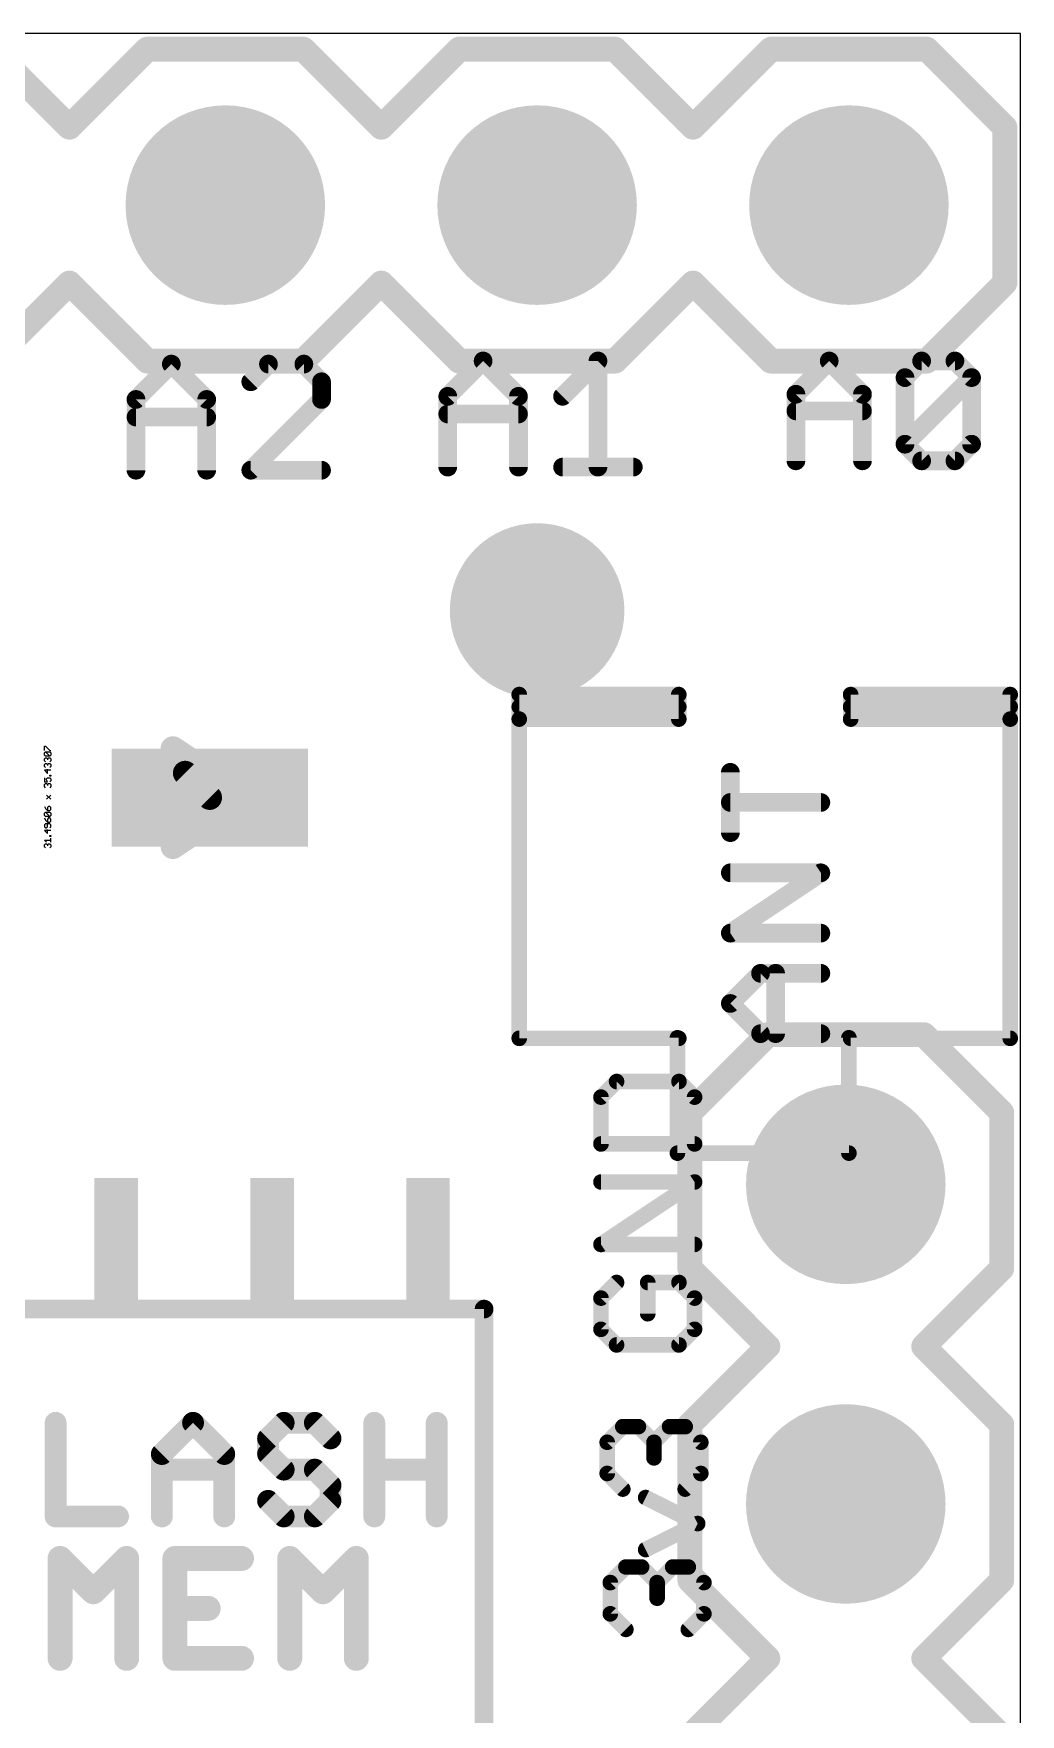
# Model space of a CAD drawing. Extents: x 0 to 33.3, y 0 to 23.1.
# Drawn here: x 25.24 to 33.27, y 9.42 to 23.11 of the extents above; entities that cross this region are included whole.
import ezdxf

# ---------------------------------------------------------------- set-up
doc = ezdxf.new("R2010")
doc.units = 0
for name, color, linetype in [('17', 82, 'CONTINUOUS'), ('20', 7, 'CONTINUOUS'), ('21', 7, 'CONTINUOUS'), ('51', 53, 'CONTINUOUS')]:
    doc.layers.add(name, color=color, linetype=linetype)

# ---------------------------------------------------------------- blocks, each defined once
blk = doc.blocks.new('RECT')
blk.add_solid([(-0.5, -0.5), (0.5, -0.5), (-0.5, 0.5), (0.5, 0.5)])
blk = doc.blocks.new('ROUNDP')
at = {"const_width": 0.5}
blk.add_lwpolyline([(0, -0.25, 1), (0, 0.25, 1), (0, -0.25)], format="xyb", dxfattribs=at)

msp = doc.modelspace()

# ---------------------------------------------------------------- linework, layer by layer
at = {"layer": '20'}
for p, q in [((33.274, 23.114), (0, 23.114)), ((33.274, 0), (33.274, 23.114))]:
    msp.add_line(p, q, dxfattribs=at)
at = {"layer": '21'}
for points, const_width in [([(26.069, 20.1342), (26.3571, 20.4223)], 0.1524), ([(26.3571, 20.4223), (26.6452, 20.1342)], 0.1524), ([(27.1485, 20.4223), (27.0045, 20.2783)], 0.1524), ([(27.4367, 20.4223), (27.1485, 20.4223)], 0.1524), ([(27.5807, 20.2783), (27.4367, 20.4223)], 0.1524), ([(28.609, 20.1596), (28.8971, 20.4477)], 0.1524), ([(28.8971, 20.4477), (29.1852, 20.1596)], 0.1524), ([(29.5445, 20.1596), (29.8326, 20.4477)], 0.1524), ([(29.8326, 20.4477), (29.8326, 19.5834)], 0.1524), ([(31.4452, 20.1765), (31.7164, 20.4477)], 0.1524), ([(31.7164, 20.4477), (31.9875, 20.1765)], 0.1524), ([(32.3339, 20.3121), (32.4695, 20.4477)], 0.1524), ([(32.4695, 20.4477), (32.7407, 20.4477)], 0.1524), ([(32.7407, 20.4477), (32.8763, 20.3121)], 0.1524), ([(27.5807, 20.1342), (27.5807, 20.2783)], 0.1524), ([(32.3339, 19.7698), (32.3339, 20.3121)], 0.1524), ([(32.3339, 19.7698), (32.8763, 20.3121)], 0.1524), ([(32.8763, 20.3121), (32.8763, 19.7698)], 0.1524), ([(26.069, 19.558), (26.069, 20.1342)], 0.1524), ([(26.6452, 20.1342), (26.6452, 19.558)], 0.1524), ([(27.0045, 19.558), (27.5807, 20.1342)], 0.1524), ([(28.609, 19.5834), (28.609, 20.1596)], 0.1524), ([(29.1852, 20.1596), (29.1852, 19.5834)], 0.1524), ([(31.4452, 19.6342), (31.4452, 20.1765)], 0.1524), ([(31.9875, 20.1765), (31.9875, 19.6342)], 0.1524), ([(26.069, 19.9902), (26.6452, 19.9902)], 0.1524), ([(28.609, 20.0156), (29.1852, 20.0156)], 0.1524), ([(31.4452, 20.0409), (31.9875, 20.0409)], 0.1524), ([(32.4695, 19.6342), (32.3339, 19.7698)], 0.1524), ([(32.8763, 19.7698), (32.7407, 19.6342)], 0.1524), ([(27.5807, 19.558), (27.0045, 19.558)], 0.1524), ([(29.5445, 19.5834), (30.1207, 19.5834)], 0.1524), ([(32.7407, 19.6342), (32.4695, 19.6342)], 0.1524), ([(26.97, 16.891), (26.37, 17.291)], 0.2), ([(26.37, 17.291), (26.37, 16.491)], 0.2), ([(26.67, 16.891), (26.47, 17.091)], 0.2), ([(26.47, 17.091), (26.57, 16.791)], 0.2), ([(30.9112, 16.6058), (30.9112, 17.0973)], 0.1524), ([(26.97, 16.891), (26.37, 16.491)], 0.2), ([(26.37, 16.491), (26.67, 16.891)], 0.2), ([(26.57, 16.791), (26.77, 16.891)], 0.2), ([(31.6484, 16.8516), (30.9112, 16.8516)], 0.1524), ([(30.9112, 15.7872), (31.6484, 16.2787)], 0.1524), ([(31.6484, 16.2787), (30.9112, 16.2787)], 0.1524), ([(31.6484, 15.7872), (30.9112, 15.7872)], 0.1524), ([(30.9112, 15.2144), (31.1569, 15.4601)], 0.1524), ([(31.1569, 15.4601), (31.6484, 15.4601)], 0.1524), ([(31.2798, 14.9687), (31.2798, 15.4601)], 0.1524), ([(31.1569, 14.9687), (30.9112, 15.2144)], 0.1524), ([(31.6484, 14.9687), (31.1569, 14.9687)], 0.1524), ([(29.9842, 14.5789), (29.8571, 14.4518)], 0.127), ([(29.8571, 14.4518), (29.8571, 14.0705)], 0.127), ([(30.4926, 14.5789), (29.9842, 14.5789)], 0.127), ([(30.6197, 14.4518), (30.4926, 14.5789)], 0.127), ([(30.6197, 14.0705), (30.6197, 14.4518)], 0.127), ([(29.8571, 14.0705), (30.6197, 14.0705)], 0.127), ([(29.8571, 13.2519), (30.6197, 13.7603)], 0.127), ([(30.6197, 13.7603), (29.8571, 13.7603)], 0.127), ([(30.6197, 13.2519), (29.8571, 13.2519)], 0.127), ([(29.9842, 12.9417), (29.8571, 12.8146)], 0.127), ([(29.8571, 12.8146), (29.8571, 12.5604)], 0.127), ([(30.4926, 12.9417), (30.2384, 12.9417)], 0.127), ([(30.2384, 12.9417), (30.2384, 12.6875)], 0.127), ([(30.6197, 12.8146), (30.4926, 12.9417)], 0.127), ([(30.6197, 12.5604), (30.6197, 12.8146)], 0.127), ([(28.905, 9.119), (28.905, 12.725)], 0.1524), ([(29.8571, 12.5604), (29.9842, 12.4333)], 0.127), ([(30.4926, 12.4333), (30.6197, 12.5604)], 0.127), ([(29.9842, 12.4333), (30.4926, 12.4333)], 0.127), ([(25.4145, 11.799), (25.4145, 11.0363)], 0.1778), ([(26.2798, 11.5447), (26.534, 11.799)], 0.1778), ([(26.534, 11.799), (26.7882, 11.5447)], 0.1778), ([(27.2723, 11.799), (27.1452, 11.6718)], 0.1778), ([(27.5265, 11.799), (27.2723, 11.799)], 0.1778), ([(27.6536, 11.6718), (27.5265, 11.799)], 0.1778), ([(28.0105, 11.0363), (28.0105, 11.799)], 0.1778), ([(28.5189, 11.799), (28.5189, 11.0363)], 0.1778), ([(29.9078, 11.6404), (30.035, 11.7676)], 0.127), ([(30.035, 11.7676), (30.1621, 11.7676)], 0.127), ([(30.1621, 11.7676), (30.2892, 11.6404)], 0.127), ([(30.2892, 11.6404), (30.4163, 11.7676)], 0.127), ([(30.4163, 11.7676), (30.5434, 11.7676)], 0.127), ([(30.5434, 11.7676), (30.6705, 11.6404)], 0.127), ([(27.1452, 11.6718), (27.1452, 11.5447)], 0.1778), ([(29.9078, 11.3862), (29.9078, 11.6404)], 0.127), ([(30.2892, 11.6404), (30.2892, 11.5133)], 0.127), ([(30.6705, 11.6404), (30.6705, 11.3862)], 0.127), ([(26.2798, 11.0363), (26.2798, 11.5447)], 0.1778), ([(26.2798, 11.4176), (26.7882, 11.4176)], 0.1778), ([(26.7882, 11.5447), (26.7882, 11.0363)], 0.1778), ([(27.1452, 11.5447), (27.2723, 11.4176)], 0.1778), ([(27.2723, 11.4176), (27.5265, 11.4176)], 0.1778), ([(27.5265, 11.4176), (27.6536, 11.2905)], 0.1778), ([(28.0105, 11.4176), (28.5189, 11.4176)], 0.1778), ([(27.6536, 11.2905), (27.6536, 11.1634)], 0.1778), ([(30.035, 11.2591), (29.9078, 11.3862)], 0.127), ([(30.6705, 11.3862), (30.5434, 11.2591)], 0.127), ([(27.2723, 11.0363), (27.1452, 11.1634)], 0.1778), ([(27.6536, 11.1634), (27.5265, 11.0363)], 0.1778), ([(30.6451, 10.9783), (30.2214, 11.1902)], 0.127), ([(25.4145, 11.0363), (25.9229, 11.0363)], 0.1778), ([(27.5265, 11.0363), (27.2723, 11.0363)], 0.1778), ([(30.2214, 10.7665), (30.6451, 10.9783)], 0.127), ([(25.4508, 9.8806), (25.4508, 10.6941)], 0.2032), ([(25.4508, 10.6941), (25.722, 10.4229)], 0.2032), ([(25.722, 10.4229), (25.9931, 10.6941)], 0.2032), ([(25.9931, 10.6941), (25.9931, 9.8806)], 0.2032), ([(26.9286, 10.6941), (26.3863, 10.6941)], 0.2032), ([(26.3863, 10.6941), (26.3863, 9.8806)], 0.2032), ([(27.3218, 9.8806), (27.3218, 10.6941)], 0.2032), ([(27.3218, 10.6941), (27.593, 10.4229)], 0.2032), ([(27.593, 10.4229), (27.8642, 10.6941)], 0.2032), ([(27.8642, 10.6941), (27.8642, 9.8806)], 0.2032), ([(29.9333, 10.4974), (30.0604, 10.6246)], 0.127), ([(30.0604, 10.6246), (30.1875, 10.6246)], 0.127), ([(30.1875, 10.6246), (30.3146, 10.4974)], 0.127), ([(30.3146, 10.4974), (30.4417, 10.6246)], 0.127), ([(30.4417, 10.6246), (30.5688, 10.6246)], 0.127), ([(30.5688, 10.6246), (30.6959, 10.4974)], 0.127), ([(29.9333, 10.2432), (29.9333, 10.4974)], 0.127), ([(30.3146, 10.4974), (30.3146, 10.3703)], 0.127), ([(30.6959, 10.4974), (30.6959, 10.2432)], 0.127), ([(26.3863, 10.2873), (26.6575, 10.2873)], 0.2032), ([(30.0604, 10.1161), (29.9333, 10.2432)], 0.127), ([(30.6959, 10.2432), (30.5688, 10.1161)], 0.127), ([(26.3863, 9.8806), (26.9286, 9.8806)], 0.2032)]:
    msp.add_lwpolyline(points, dxfattribs=dict(at, const_width=const_width))
for points, const_width in [([(26.384, 20.4493, 1), (26.3301, 20.3954)], 0.0762), ([(26.384, 20.3954, 1), (26.3301, 20.4493)], 0.0762), ([(27.1485, 20.4604, 1), (27.1485, 20.3842)], 0.0762), ([(27.1755, 20.3954, 1), (27.1216, 20.4493)], 0.0762), ([(27.4636, 20.4493, 1), (27.4097, 20.3954)], 0.0762), ([(27.4367, 20.3842, 1), (27.4367, 20.4604)], 0.0762), ([(28.924, 20.4747, 1), (28.8701, 20.4208)], 0.0762), ([(28.924, 20.4208, 1), (28.8701, 20.4747)], 0.0762), ([(29.8707, 20.4477, 1), (29.7945, 20.4477)], 0.0762), ([(29.8595, 20.4208, 1), (29.8057, 20.4747)], 0.0762), ([(31.7433, 20.4746, 1), (31.6894, 20.4208)], 0.0762), ([(31.7433, 20.4208, 1), (31.6894, 20.4746)], 0.0762), ([(32.4695, 20.4858, 1), (32.4695, 20.4096)], 0.0762), ([(32.4965, 20.4208, 1), (32.4426, 20.4746)], 0.0762), ([(32.7676, 20.4746, 1), (32.7137, 20.4208)], 0.0762), ([(32.7407, 20.4096, 1), (32.7407, 20.4858)], 0.0762), ([(26.9775, 20.3052, 1), (27.0314, 20.2513)], 0.0762), ([(27.6188, 20.2783, 1), (27.5426, 20.2783)], 0.0762), ([(27.5538, 20.2513, 1), (27.6076, 20.3052)], 0.0762), ([(32.372, 20.3121, 1), (32.2958, 20.3121)], 0.0762), ([(32.307, 20.3391, 1), (32.3609, 20.2852)], 0.0762), ([(32.9144, 20.3121, 1), (32.8382, 20.3121)], 0.0762), ([(32.9032, 20.2852, 1), (32.8493, 20.3391)], 0.0762), ([(32.8493, 20.2852, 1), (32.9032, 20.3391)], 0.0762), ([(26.042, 20.1612, 1), (26.0959, 20.1073)], 0.0762), ([(26.1071, 20.1342, 1), (26.0309, 20.1342)], 0.0762), ([(26.6833, 20.1342, 1), (26.6071, 20.1342)], 0.0762), ([(26.6182, 20.1073, 1), (26.6721, 20.1612)], 0.0762), ([(27.5426, 20.1342, 1), (27.6188, 20.1342)], 0.0762), ([(27.6076, 20.1073, 1), (27.5538, 20.1612)], 0.0762), ([(28.582, 20.1866, 1), (28.6359, 20.1327)], 0.0762), ([(28.6471, 20.1596, 1), (28.5709, 20.1596)], 0.0762), ([(29.2233, 20.1596, 1), (29.1471, 20.1596)], 0.0762), ([(29.1582, 20.1327, 1), (29.2121, 20.1866)], 0.0762), ([(29.5175, 20.1866, 1), (29.5714, 20.1327)], 0.0762), ([(31.4833, 20.1765, 1), (31.4071, 20.1765)], 0.0762), ([(31.4183, 20.2035, 1), (31.4721, 20.1496)], 0.0762), ([(32.0256, 20.1765, 1), (31.9494, 20.1765)], 0.0762), ([(31.9606, 20.1496, 1), (32.0145, 20.2035)], 0.0762), ([(26.069, 20.0283, 1), (26.069, 19.9521)], 0.0762), ([(26.6452, 19.9521, 1), (26.6452, 20.0283)], 0.0762), ([(28.609, 20.0537, 1), (28.609, 19.9775)], 0.0762), ([(29.1852, 19.9775, 1), (29.1852, 20.0537)], 0.0762), ([(31.4452, 20.079, 1), (31.4452, 20.0028)], 0.0762), ([(31.9875, 20.0028, 1), (31.9875, 20.079)], 0.0762), ([(32.3609, 19.7967, 1), (32.307, 19.7428)], 0.0762), ([(32.307, 19.7967, 1), (32.3609, 19.7428)], 0.0762), ([(32.2958, 19.7698, 1), (32.372, 19.7698)], 0.0762), ([(32.8382, 19.7698, 1), (32.9144, 19.7698)], 0.0762), ([(32.9032, 19.7428, 1), (32.8493, 19.7967)], 0.0762), ([(26.0309, 19.558, 1), (26.1071, 19.558)], 0.0762), ([(26.6071, 19.558, 1), (26.6833, 19.558)], 0.0762), ([(27.0045, 19.5961, 1), (27.0045, 19.5199)], 0.0762), ([(26.9775, 19.5849, 1), (27.0314, 19.5311)], 0.0762), ([(27.5807, 19.5199, 1), (27.5807, 19.5961)], 0.0762), ([(28.5709, 19.5834, 1), (28.6471, 19.5834)], 0.0762), ([(29.1471, 19.5834, 1), (29.2233, 19.5834)], 0.0762), ([(29.5445, 19.6215, 1), (29.5445, 19.5453)], 0.0762), ([(29.7945, 19.5834, 1), (29.8707, 19.5834)], 0.0762), ([(30.1207, 19.5453, 1), (30.1207, 19.6215)], 0.0762), ([(31.4071, 19.6342, 1), (31.4833, 19.6342)], 0.0762), ([(31.9494, 19.6342, 1), (32.0256, 19.6342)], 0.0762), ([(32.4695, 19.6723, 1), (32.4695, 19.5961)], 0.0762), ([(32.4426, 19.6073, 1), (32.4965, 19.6611)], 0.0762), ([(32.7137, 19.6611, 1), (32.7676, 19.6073)], 0.0762), ([(32.7407, 19.5961, 1), (32.7407, 19.6723)], 0.0762), ([(26.3977, 17.3326, 1), (26.3423, 17.2494)], 0.1), ([(26.42, 17.291, 1), (26.32, 17.291)], 0.1), ([(26.5054, 17.1264, 1), (26.4346, 17.0556)], 0.1), ([(26.5174, 17.1068, 1), (26.4226, 17.0752)], 0.1), ([(30.9493, 17.0973, 1), (30.8731, 17.0973)], 0.0762), ([(26.71, 16.861, 1), (26.63, 16.921)], 0.1), ([(26.6346, 16.8556, 1), (26.7054, 16.9264)], 0.1), ([(26.7924, 16.8463, 1), (26.7476, 16.9357)], 0.1), ([(26.9977, 16.8494, 1), (26.9423, 16.9326)], 0.1), ([(26.9423, 16.8494, 1), (26.9977, 16.9326)], 0.1), ([(26.5476, 16.8357, 1), (26.5924, 16.7463)], 0.1), ([(26.5226, 16.7752, 1), (26.6174, 16.8068)], 0.1), ([(30.9112, 16.8897, 1), (30.9112, 16.8135)], 0.0762), ([(31.6484, 16.8135, 1), (31.6484, 16.8897)], 0.0762), ([(26.3423, 16.5326, 1), (26.3977, 16.4494)], 0.1), ([(26.33, 16.521, 1), (26.41, 16.461)], 0.1), ([(30.8731, 16.6058, 1), (30.9493, 16.6058)], 0.0762), ([(26.32, 16.491, 1), (26.42, 16.491)], 0.1), ([(30.9112, 16.3168, 1), (30.9112, 16.2406)], 0.0762), ([(31.6695, 16.247, 1), (31.6273, 16.3104)], 0.0762), ([(31.6484, 16.2406, 1), (31.6484, 16.3168)], 0.0762), ([(30.89, 15.8189, 1), (30.9323, 15.7555)], 0.0762), ([(30.9112, 15.8253, 1), (30.9112, 15.7491)], 0.0762), ([(31.6484, 15.7491, 1), (31.6484, 15.8253)], 0.0762), ([(31.1569, 15.4982, 1), (31.1569, 15.422)], 0.0762), ([(31.1839, 15.4332, 1), (31.13, 15.4871)], 0.0762), ([(31.3179, 15.4601, 1), (31.2417, 15.4601)], 0.0762), ([(31.6484, 15.422, 1), (31.6484, 15.4982)], 0.0762), ([(30.9381, 15.2413, 1), (30.8842, 15.1875)], 0.0762), ([(30.8842, 15.2413, 1), (30.9381, 15.1875)], 0.0762), ([(31.1569, 15.0068, 1), (31.1569, 14.9306)], 0.0762), ([(31.13, 14.9417, 1), (31.1839, 14.9956)], 0.0762), ([(31.2417, 14.9687, 1), (31.3179, 14.9687)], 0.0762), ([(31.6484, 14.9306, 1), (31.6484, 15.0068)], 0.0762), ([(29.8888, 14.4518, 1), (29.8253, 14.4518)], 0.0635), ([(29.9842, 14.6106, 1), (29.9842, 14.5471)], 0.0635), ([(30.0066, 14.5564, 1), (29.9617, 14.6013)], 0.0635), ([(30.515, 14.6013, 1), (30.4701, 14.5564)], 0.0635), ([(30.4926, 14.5471, 1), (30.4926, 14.6106)], 0.0635), ([(30.6515, 14.4518, 1), (30.588, 14.4518)], 0.0635), ([(29.8346, 14.4742, 1), (29.8795, 14.4293)], 0.0635), ([(30.5972, 14.4293, 1), (30.6422, 14.4742)], 0.0635), ([(29.8253, 14.0705, 1), (29.8888, 14.0705)], 0.0635), ([(29.8571, 14.1022, 1), (29.8571, 14.0387)], 0.0635), ([(30.588, 14.0705, 1), (30.6515, 14.0705)], 0.0635), ([(30.6197, 14.0387, 1), (30.6197, 14.1022)], 0.0635), ([(29.8571, 13.7921, 1), (29.8571, 13.7286)], 0.0635), ([(30.6373, 13.7339, 1), (30.6021, 13.7867)], 0.0635), ([(30.6197, 13.7286, 1), (30.6197, 13.7921)], 0.0635), ([(29.8394, 13.2783, 1), (29.8747, 13.2255)], 0.0635), ([(29.8571, 13.2836, 1), (29.8571, 13.2201)], 0.0635), ([(30.6197, 13.2201, 1), (30.6197, 13.2836)], 0.0635), ([(29.8888, 12.8146, 1), (29.8253, 12.8146)], 0.0635), ([(29.8346, 12.8371, 1), (29.8795, 12.7922)], 0.0635), ([(30.0066, 12.9193, 1), (29.9617, 12.9642)], 0.0635), ([(30.2384, 12.9735, 1), (30.2384, 12.91)], 0.0635), ([(30.2701, 12.9417, 1), (30.2066, 12.9417)], 0.0635), ([(30.515, 12.9642, 1), (30.4701, 12.9193)], 0.0635), ([(30.4926, 12.91, 1), (30.4926, 12.9735)], 0.0635), ([(30.6515, 12.8146, 1), (30.588, 12.8146)], 0.0635), ([(30.5972, 12.7922, 1), (30.6422, 12.8371)], 0.0635), ([(28.9431, 12.725, 1), (28.8669, 12.725)], 0.0762), ([(29.8795, 12.5829, 1), (29.8346, 12.538)], 0.0635), ([(30.2066, 12.6875, 1), (30.2701, 12.6875)], 0.0635), ([(30.6422, 12.538, 1), (30.5972, 12.5829)], 0.0635), ([(29.8253, 12.5604, 1), (29.8888, 12.5604)], 0.0635), ([(29.9842, 12.4651, 1), (29.9842, 12.4016)], 0.0635), ([(29.9617, 12.4108, 1), (30.0066, 12.4558)], 0.0635), ([(30.4701, 12.4558, 1), (30.515, 12.4108)], 0.0635), ([(30.4926, 12.4016, 1), (30.4926, 12.4651)], 0.0635), ([(30.588, 12.5604, 1), (30.6515, 12.5604)], 0.0635), ([(25.4589, 11.799, 1), (25.37, 11.799)], 0.0889), ([(26.5655, 11.8304, 1), (26.5026, 11.7675)], 0.0889), ([(26.5655, 11.7675, 1), (26.5026, 11.8304)], 0.0889), ([(27.2723, 11.8434, 1), (27.2723, 11.7545)], 0.0889), ([(27.3037, 11.7675, 1), (27.2408, 11.8304)], 0.0889), ([(27.5579, 11.8304, 1), (27.4951, 11.7675)], 0.0889), ([(27.5265, 11.7545, 1), (27.5265, 11.8434)], 0.0889), ([(28.055, 11.799, 1), (27.9661, 11.799)], 0.0889), ([(28.5634, 11.799, 1), (28.4745, 11.799)], 0.0889), ([(30.035, 11.7993, 1), (30.035, 11.7358)], 0.0635), ([(30.0574, 11.7451, 1), (30.0125, 11.79)], 0.0635), ([(30.1845, 11.79, 1), (30.1396, 11.7451)], 0.0635), ([(30.1621, 11.7358, 1), (30.1621, 11.7993)], 0.0635), ([(30.4163, 11.7993, 1), (30.4163, 11.7358)], 0.0635), ([(30.4387, 11.7451, 1), (30.3938, 11.79)], 0.0635), ([(30.5658, 11.79, 1), (30.5209, 11.7451)], 0.0635), ([(30.5434, 11.7358, 1), (30.5434, 11.7993)], 0.0635), ([(27.1137, 11.7033, 1), (27.1766, 11.6404)], 0.0889), ([(27.1896, 11.6718, 1), (27.1007, 11.6718)], 0.0889), ([(27.6222, 11.6404, 1), (27.685, 11.7033)], 0.0889), ([(29.9396, 11.6404, 1), (29.8761, 11.6404)], 0.0635), ([(29.8854, 11.6629, 1), (29.9303, 11.618)], 0.0635), ([(30.3209, 11.6404, 1), (30.2574, 11.6404)], 0.0635), ([(30.2667, 11.6629, 1), (30.3116, 11.618)], 0.0635), ([(30.2667, 11.618, 1), (30.3116, 11.6629)], 0.0635), ([(30.7022, 11.6404, 1), (30.6388, 11.6404)], 0.0635), ([(30.648, 11.618, 1), (30.693, 11.6629)], 0.0635), ([(26.3243, 11.5447, 1), (26.2354, 11.5447)], 0.0889), ([(26.2484, 11.5762, 1), (26.3112, 11.5133)], 0.0889), ([(26.2798, 11.4621, 1), (26.2798, 11.3732)], 0.0889), ([(26.8327, 11.5447, 1), (26.7438, 11.5447)], 0.0889), ([(26.7568, 11.5133, 1), (26.8197, 11.5762)], 0.0889), ([(26.7882, 11.3732, 1), (26.7882, 11.4621)], 0.0889), ([(27.1766, 11.5762, 1), (27.1137, 11.5133)], 0.0889), ([(27.1007, 11.5447, 1), (27.1896, 11.5447)], 0.0889), ([(27.2723, 11.4621, 1), (27.2723, 11.3732)], 0.0889), ([(27.5579, 11.4491, 1), (27.4951, 11.3862)], 0.0889), ([(27.5265, 11.3732, 1), (27.5265, 11.4621)], 0.0889), ([(28.0105, 11.4621, 1), (28.0105, 11.3732)], 0.0889), ([(28.5189, 11.3732, 1), (28.5189, 11.4621)], 0.0889), ([(30.2574, 11.5133, 1), (30.3209, 11.5133)], 0.0635), ([(27.2408, 11.3862, 1), (27.3037, 11.4491)], 0.0889), ([(27.698, 11.2905, 1), (27.6091, 11.2905)], 0.0889), ([(27.6222, 11.2591, 1), (27.685, 11.3219)], 0.0889), ([(29.9303, 11.4087, 1), (29.8854, 11.3638)], 0.0635), ([(29.8761, 11.3862, 1), (29.9396, 11.3862)], 0.0635), ([(30.6388, 11.3862, 1), (30.7022, 11.3862)], 0.0635), ([(30.693, 11.3638, 1), (30.648, 11.4087)], 0.0635), ([(27.1766, 11.1948, 1), (27.1137, 11.132)], 0.0889), ([(27.685, 11.132, 1), (27.6222, 11.1948)], 0.0889), ([(30.0125, 11.2367, 1), (30.0574, 11.2816)], 0.0635), ([(30.2356, 11.2186, 1), (30.2072, 11.1618)], 0.0635), ([(30.5209, 11.2816, 1), (30.5658, 11.2367)], 0.0635), ([(25.4145, 11.0808, 1), (25.4145, 10.9919)], 0.0889), ([(25.9229, 10.9919, 1), (25.9229, 11.0808)], 0.0889), ([(27.2723, 11.0808, 1), (27.2723, 10.9919)], 0.0889), ([(27.2408, 11.0049, 1), (27.3037, 11.0677)], 0.0889), ([(27.4951, 11.0677, 1), (27.5579, 11.0049)], 0.0889), ([(27.5265, 10.9919, 1), (27.5265, 11.0808)], 0.0889), ([(27.6091, 11.1634, 1), (27.698, 11.1634)], 0.0889), ([(25.37, 11.0363, 1), (25.4589, 11.0363)], 0.0889), ([(26.2354, 11.0363, 1), (26.3243, 11.0363)], 0.0889), ([(26.7438, 11.0363, 1), (26.8327, 11.0363)], 0.0889), ([(27.9661, 11.0363, 1), (28.055, 11.0363)], 0.0889), ([(28.4745, 11.0363, 1), (28.5634, 11.0363)], 0.0889), ([(30.6593, 10.9499, 1), (30.6309, 11.0067)], 0.0635), ([(30.6309, 10.9499, 1), (30.6593, 11.0067)], 0.0635), ([(30.2072, 10.7949, 1), (30.2356, 10.7381)], 0.0635), ([(25.5016, 10.6941, 1), (25.4, 10.6941)], 0.1016), ([(25.4867, 10.73, 1), (25.4149, 10.6582)], 0.1016), ([(26.0439, 10.6941, 1), (25.9423, 10.6941)], 0.1016), ([(26.029, 10.6582, 1), (25.9572, 10.73)], 0.1016), ([(26.3863, 10.7449, 1), (26.3863, 10.6433)], 0.1016), ([(26.4371, 10.6941, 1), (26.3355, 10.6941)], 0.1016), ([(26.9286, 10.6433, 1), (26.9286, 10.7449)], 0.1016), ([(27.3726, 10.6941, 1), (27.271, 10.6941)], 0.1016), ([(27.3578, 10.73, 1), (27.2859, 10.6582)], 0.1016), ([(27.915, 10.6941, 1), (27.8134, 10.6941)], 0.1016), ([(27.9001, 10.6582, 1), (27.8282, 10.73)], 0.1016), ([(30.0604, 10.6563, 1), (30.0604, 10.5928)], 0.0635), ([(30.0828, 10.6021, 1), (30.0379, 10.647)], 0.0635), ([(30.2099, 10.647, 1), (30.165, 10.6021)], 0.0635), ([(30.1875, 10.5928, 1), (30.1875, 10.6563)], 0.0635), ([(30.4417, 10.6563, 1), (30.4417, 10.5928)], 0.0635), ([(30.4641, 10.6021, 1), (30.4192, 10.647)], 0.0635), ([(30.5912, 10.647, 1), (30.5463, 10.6021)], 0.0635), ([(30.5688, 10.5928, 1), (30.5688, 10.6563)], 0.0635), ([(29.965, 10.4974, 1), (29.9015, 10.4974)], 0.0635), ([(29.9108, 10.5199, 1), (29.9557, 10.475)], 0.0635), ([(30.3463, 10.4974, 1), (30.2828, 10.4974)], 0.0635), ([(30.2921, 10.5199, 1), (30.337, 10.475)], 0.0635), ([(30.2921, 10.475, 1), (30.337, 10.5199)], 0.0635), ([(30.7277, 10.4974, 1), (30.6642, 10.4974)], 0.0635), ([(30.6734, 10.475, 1), (30.7184, 10.5199)], 0.0635), ([(25.686, 10.4588, 1), (25.7579, 10.387)], 0.1016), ([(25.686, 10.387, 1), (25.7579, 10.4588)], 0.1016), ([(27.5571, 10.4588, 1), (27.6289, 10.387)], 0.1016), ([(27.5571, 10.387, 1), (27.6289, 10.4588)], 0.1016), ([(26.3863, 10.3381, 1), (26.3863, 10.2365)], 0.1016), ([(26.6575, 10.2365, 1), (26.6575, 10.3381)], 0.1016), ([(29.9015, 10.2432, 1), (29.965, 10.2432)], 0.0635), ([(29.9557, 10.2657, 1), (29.9108, 10.2208)], 0.0635), ([(30.2828, 10.3703, 1), (30.3463, 10.3703)], 0.0635), ([(30.6642, 10.2432, 1), (30.7277, 10.2432)], 0.0635), ([(30.7184, 10.2208, 1), (30.6734, 10.2657)], 0.0635), ([(30.0379, 10.0937, 1), (30.0828, 10.1386)], 0.0635), ([(30.5463, 10.1386, 1), (30.5912, 10.0937)], 0.0635), ([(25.4, 9.8806, 1), (25.5016, 9.8806)], 0.1016), ([(25.9423, 9.8806, 1), (26.0439, 9.8806)], 0.1016), ([(26.3863, 9.9314, 1), (26.3863, 9.8298)], 0.1016), ([(26.3355, 9.8806, 1), (26.4371, 9.8806)], 0.1016), ([(26.9286, 9.8298, 1), (26.9286, 9.9314)], 0.1016), ([(27.271, 9.8806, 1), (27.3726, 9.8806)], 0.1016), ([(27.8134, 9.8806, 1), (27.915, 9.8806)], 0.1016)]:
    msp.add_lwpolyline(points, format="xyb", dxfattribs=dict(at, const_width=const_width))
at = {"layer": '51'}
for p, q in [((25.3238, 17.276), (25.3238, 17.3099)), ((25.3238, 17.3099), (25.3322, 17.3099)), ((25.3238, 17.2547), (25.3322, 17.2631)), ((25.3238, 17.2377), (25.3238, 17.2547)), ((25.3322, 17.3099), (25.3661, 17.276)), ((25.3322, 17.2631), (25.3661, 17.2631)), ((25.3661, 17.2292), (25.3322, 17.2631)), ((25.3661, 17.276), (25.3746, 17.276)), ((25.3661, 17.2631), (25.3746, 17.2547)), ((25.3746, 17.2547), (25.3746, 17.2377)), ((25.3322, 17.2292), (25.3238, 17.2377)), ((25.3238, 17.2079), (25.3322, 17.2164)), ((25.3238, 17.1909), (25.3238, 17.2079)), ((25.3322, 17.1825), (25.3238, 17.1909)), ((25.3238, 17.1611), (25.3322, 17.1696)), ((25.3238, 17.1442), (25.3238, 17.1611)), ((25.3322, 17.1357), (25.3238, 17.1442)), ((25.3746, 17.1143), (25.3238, 17.1143)), ((25.3238, 17.1143), (25.3492, 17.0889)), ((25.3661, 17.2292), (25.3322, 17.2292)), ((25.3322, 17.2164), (25.3407, 17.2164)), ((25.3322, 17.1696), (25.3407, 17.1696)), ((25.3407, 17.2164), (25.3492, 17.2079)), ((25.3407, 17.1696), (25.3492, 17.1611)), ((25.3492, 17.2079), (25.3577, 17.2164)), ((25.3492, 17.2079), (25.3492, 17.1994)), ((25.3492, 17.1611), (25.3577, 17.1696)), ((25.3492, 17.1611), (25.3492, 17.1526)), ((25.3492, 17.0889), (25.3492, 17.1228)), ((25.3577, 17.2164), (25.3661, 17.2164)), ((25.3577, 17.1696), (25.3661, 17.1696)), ((25.3746, 17.2377), (25.3661, 17.2292)), ((25.3661, 17.2164), (25.3746, 17.2079)), ((25.3746, 17.1909), (25.3661, 17.1825)), ((25.3661, 17.1696), (25.3746, 17.1611)), ((25.3746, 17.1442), (25.3661, 17.1357)), ((25.3746, 17.2079), (25.3746, 17.1909)), ((25.3746, 17.1611), (25.3746, 17.1442)), ((25.3238, 17.0526), (25.3238, 17.0187)), ((25.3238, 17.0187), (25.3492, 17.0187)), ((25.3238, 16.9974), (25.3322, 17.0059)), ((25.3238, 16.9804), (25.3238, 16.9974)), ((25.3322, 16.972), (25.3238, 16.9804)), ((25.3322, 17.0059), (25.3407, 17.0059)), ((25.3407, 17.0442), (25.3492, 17.0526)), ((25.3407, 17.0357), (25.3407, 17.0442)), ((25.3492, 17.0187), (25.3407, 17.0357)), ((25.3407, 17.0059), (25.3492, 16.9974)), ((25.3492, 17.0526), (25.3661, 17.0526)), ((25.3492, 16.9974), (25.3577, 17.0059)), ((25.3492, 16.9974), (25.3492, 16.9889)), ((25.3577, 17.0059), (25.3661, 17.0059)), ((25.3661, 17.0655), (25.3661, 17.074)), ((25.3661, 17.074), (25.3746, 17.074)), ((25.3746, 17.0655), (25.3661, 17.0655)), ((25.3661, 17.0526), (25.3746, 17.0442)), ((25.3746, 17.0272), (25.3661, 17.0187)), ((25.3661, 17.0059), (25.3746, 16.9974)), ((25.3746, 16.9804), (25.3661, 16.972)), ((25.3746, 17.074), (25.3746, 17.0655)), ((25.3746, 17.0442), (25.3746, 17.0272)), ((25.3746, 16.9974), (25.3746, 16.9804)), ((25.3407, 16.8784), (25.3746, 16.9123)), ((25.3746, 16.8784), (25.3407, 16.9123)), ((25.3238, 16.8188), (25.3322, 16.8018)), ((25.3238, 16.7635), (25.3322, 16.772)), ((25.3238, 16.7466), (25.3238, 16.7635)), ((25.3322, 16.7381), (25.3238, 16.7466)), ((25.3238, 16.7252), (25.3322, 16.7083)), ((25.3322, 16.8018), (25.3492, 16.7849)), ((25.3322, 16.772), (25.3661, 16.772)), ((25.3661, 16.7381), (25.3322, 16.772)), ((25.3661, 16.7381), (25.3322, 16.7381)), ((25.3322, 16.7083), (25.3492, 16.6913)), ((25.3577, 16.8188), (25.3492, 16.8103)), ((25.3492, 16.8103), (25.3492, 16.7849)), ((25.3492, 16.7849), (25.3661, 16.7849)), ((25.3577, 16.7252), (25.3492, 16.7167)), ((25.3492, 16.7167), (25.3492, 16.6913)), ((25.3661, 16.8188), (25.3577, 16.8188)), ((25.3661, 16.7252), (25.3577, 16.7252)), ((25.3746, 16.8103), (25.3661, 16.8188)), ((25.3661, 16.7849), (25.3746, 16.7933)), ((25.3661, 16.772), (25.3746, 16.7635)), ((25.3746, 16.7466), (25.3661, 16.7381)), ((25.3746, 16.7167), (25.3661, 16.7252)), ((25.3746, 16.7933), (25.3746, 16.8103)), ((25.3746, 16.7635), (25.3746, 16.7466)), ((25.3746, 16.6998), (25.3746, 16.7167)), ((25.3322, 16.6784), (25.3238, 16.67)), ((25.3238, 16.67), (25.3238, 16.653)), ((25.3238, 16.653), (25.3322, 16.6445)), ((25.3746, 16.6232), (25.3238, 16.6232)), ((25.3238, 16.6232), (25.3492, 16.5978)), ((25.3661, 16.6784), (25.3322, 16.6784)), ((25.3322, 16.6445), (25.3407, 16.6445)), ((25.3407, 16.6445), (25.3492, 16.653)), ((25.3492, 16.6913), (25.3661, 16.6913)), ((25.3492, 16.653), (25.3492, 16.6784)), ((25.3492, 16.5978), (25.3492, 16.6317)), ((25.3661, 16.6913), (25.3746, 16.6998)), ((25.3746, 16.67), (25.3661, 16.6784)), ((25.3661, 16.6445), (25.3746, 16.653)), ((25.3661, 16.5744), (25.3661, 16.5829)), ((25.3661, 16.5829), (25.3746, 16.5829)), ((25.3746, 16.5744), (25.3661, 16.5744)), ((25.3746, 16.653), (25.3746, 16.67)), ((25.3746, 16.5829), (25.3746, 16.5744)), ((25.3407, 16.5276), (25.3238, 16.5446)), ((25.3238, 16.5446), (25.3746, 16.5446)), ((25.3238, 16.5063), (25.3322, 16.5147)), ((25.3238, 16.4893), (25.3238, 16.5063)), ((25.3322, 16.4808), (25.3238, 16.4893)), ((25.3322, 16.5147), (25.3407, 16.5147)), ((25.3407, 16.5147), (25.3492, 16.5063)), ((25.3492, 16.5063), (25.3577, 16.5147)), ((25.3492, 16.5063), (25.3492, 16.4978)), ((25.3577, 16.5147), (25.3661, 16.5147)), ((25.3661, 16.5147), (25.3746, 16.5063)), ((25.3746, 16.4893), (25.3661, 16.4808)), ((25.3746, 16.5276), (25.3746, 16.5615)), ((25.3746, 16.5063), (25.3746, 16.4893))]:
    msp.add_line(p, q, dxfattribs=at)
for points, const_width in [([(25.527, 22.352), (24.892, 22.987)], 0.2032), ([(25.527, 22.352), (26.162, 22.987)], 0.2032), ([(26.162, 22.987), (27.432, 22.987)], 0.2032), ([(27.432, 22.987), (28.067, 22.352)], 0.2032), ([(28.067, 22.352), (28.702, 22.987)], 0.2032), ([(28.702, 22.987), (29.972, 22.987)], 0.2032), ([(29.972, 22.987), (30.607, 22.352)], 0.2032), ([(30.607, 22.352), (31.242, 22.987)], 0.2032), ([(31.242, 22.987), (32.512, 22.987)], 0.2032), ([(33.147, 22.352), (32.512, 22.987)], 0.2032), ([(33.147, 21.082), (33.147, 22.352)], 0.2032), ([(24.892, 20.447), (25.527, 21.082)], 0.2032), ([(26.162, 20.447), (25.527, 21.082)], 0.2032), ([(28.067, 21.082), (27.432, 20.447)], 0.2032), ([(28.702, 20.447), (28.067, 21.082)], 0.2032), ([(30.607, 21.082), (29.972, 20.447)], 0.2032), ([(31.242, 20.447), (30.607, 21.082)], 0.2032), ([(32.512, 20.447), (33.147, 21.082)], 0.2032), ([(27.432, 20.447), (26.162, 20.447)], 0.2032), ([(29.972, 20.447), (28.702, 20.447)], 0.2032), ([(32.512, 20.447), (31.242, 20.447)], 0.2032), ([(30.4912, 17.7306), (29.1912, 17.7306)], 0.127), ([(29.1912, 17.7306), (29.1912, 17.5306)], 0.127), ([(30.4912, 17.6306), (29.1912, 17.6306)], 0.127), ([(30.4912, 17.7306), (30.4912, 17.5306)], 0.127), ([(33.1912, 17.7306), (31.8912, 17.7306)], 0.127), ([(31.8912, 17.7306), (31.8912, 17.5306)], 0.127), ([(33.1912, 17.6306), (31.8912, 17.6306)], 0.127), ([(33.1912, 17.7306), (33.1912, 17.5306)], 0.127), ([(30.4912, 17.5306), (29.1912, 17.5306)], 0.127), ([(29.1912, 17.5306), (29.1912, 14.9306)], 0.127), ([(33.1912, 17.5306), (31.8912, 17.5306)], 0.127), ([(33.1912, 14.9306), (33.1912, 17.5306)], 0.127), ([(31.2166, 14.9606), (30.5816, 14.3256)], 0.2032), ([(32.4866, 14.9606), (31.2166, 14.9606)], 0.2032), ([(33.1216, 14.3256), (32.4866, 14.9606)], 0.2032), ([(30.4912, 14.9306), (29.1912, 14.9306)], 0.127), ([(30.48, 14.9352), (30.48, 13.9954)], 0.127), ([(31.877, 13.9954), (31.877, 14.9352)], 0.127), ([(33.1912, 14.9306), (31.8912, 14.9306)], 0.127), ([(30.5816, 13.0556), (30.5816, 14.3256)], 0.2032), ([(33.1216, 14.3256), (33.1216, 13.0556)], 0.2032), ([(30.48, 13.9954), (31.877, 13.9954)], 0.127), ([(31.2166, 12.4206), (30.5816, 13.0556)], 0.2032), ([(33.1216, 13.0556), (32.4866, 12.4206)], 0.2032), ([(28.905, 12.725), (24.181, 12.725)], 0.1524), ([(30.5816, 11.7856), (31.2166, 12.4206)], 0.2032), ([(32.4866, 12.4206), (33.1216, 11.7856)], 0.2032), ([(30.5816, 10.5156), (30.5816, 11.7856)], 0.2032), ([(33.1216, 11.7856), (33.1216, 10.5156)], 0.2032), ([(31.2166, 9.8806), (30.5816, 10.5156)], 0.2032), ([(33.1216, 10.5156), (32.4866, 9.8806)], 0.2032), ([(30.5816, 9.2456), (31.2166, 9.8806)], 0.2032), ([(32.4866, 9.8806), (33.1216, 9.2456)], 0.2032)]:
    msp.add_lwpolyline(points, dxfattribs=dict(at, const_width=const_width))
for points, const_width in [([(26.162, 23.0378, 1), (26.162, 22.9362)], 0.1016), ([(26.1979, 22.9511, 1), (26.1261, 23.0229)], 0.1016), ([(27.4679, 23.0229, 1), (27.3961, 22.9511)], 0.1016), ([(27.432, 22.9362, 1), (27.432, 23.0378)], 0.1016), ([(28.702, 23.0378, 1), (28.702, 22.9362)], 0.1016), ([(28.7379, 22.9511, 1), (28.6661, 23.0229)], 0.1016), ([(30.0079, 23.0229, 1), (29.9361, 22.9511)], 0.1016), ([(29.972, 22.9362, 1), (29.972, 23.0378)], 0.1016), ([(31.242, 23.0378, 1), (31.242, 22.9362)], 0.1016), ([(31.2779, 22.9511, 1), (31.2061, 23.0229)], 0.1016), ([(32.5479, 23.0229, 1), (32.4761, 22.9511)], 0.1016), ([(32.512, 22.9362, 1), (32.512, 23.0378)], 0.1016), ([(33.1978, 22.352, 1), (33.0962, 22.352)], 0.1016), ([(25.4911, 22.3879, 1), (25.5629, 22.3161)], 0.1016), ([(25.4911, 22.3161, 1), (25.5629, 22.3879)], 0.1016), ([(28.0311, 22.3879, 1), (28.1029, 22.3161)], 0.1016), ([(28.0311, 22.3161, 1), (28.1029, 22.3879)], 0.1016), ([(30.5711, 22.3879, 1), (30.6429, 22.3161)], 0.1016), ([(30.5711, 22.3161, 1), (30.6429, 22.3879)], 0.1016), ([(33.1111, 22.3161, 1), (33.1829, 22.3879)], 0.1016), ([(25.5629, 21.1179, 1), (25.4911, 21.0461)], 0.1016), ([(25.5629, 21.0461, 1), (25.4911, 21.1179)], 0.1016), ([(28.1029, 21.1179, 1), (28.0311, 21.0461)], 0.1016), ([(28.1029, 21.0461, 1), (28.0311, 21.1179)], 0.1016), ([(30.6429, 21.1179, 1), (30.5711, 21.0461)], 0.1016), ([(30.6429, 21.0461, 1), (30.5711, 21.1179)], 0.1016), ([(33.0962, 21.082, 1), (33.1978, 21.082)], 0.1016), ([(33.1829, 21.0461, 1), (33.1111, 21.1179)], 0.1016), ([(26.162, 20.4978, 1), (26.162, 20.3962)], 0.1016), ([(27.432, 20.3962, 1), (27.432, 20.4978)], 0.1016), ([(28.702, 20.4978, 1), (28.702, 20.3962)], 0.1016), ([(29.972, 20.3962, 1), (29.972, 20.4978)], 0.1016), ([(31.242, 20.4978, 1), (31.242, 20.3962)], 0.1016), ([(32.512, 20.3962, 1), (32.512, 20.4978)], 0.1016), ([(26.1261, 20.4111, 1), (26.1979, 20.4829)], 0.1016), ([(27.3961, 20.4829, 1), (27.4679, 20.4111)], 0.1016), ([(28.6661, 20.4111, 1), (28.7379, 20.4829)], 0.1016), ([(29.9361, 20.4829, 1), (30.0079, 20.4111)], 0.1016), ([(31.2061, 20.4111, 1), (31.2779, 20.4829)], 0.1016), ([(32.4761, 20.4829, 1), (32.5479, 20.4111)], 0.1016), ([(29.1912, 17.7624, 1), (29.1912, 17.6989)], 0.0635), ([(29.223, 17.7306, 1), (29.1595, 17.7306)], 0.0635), ([(29.1912, 17.6623, 1), (29.1912, 17.5989)], 0.0635), ([(30.523, 17.7306, 1), (30.4595, 17.7306)], 0.0635), ([(30.4912, 17.6989, 1), (30.4912, 17.7624)], 0.0635), ([(30.4912, 17.5989, 1), (30.4912, 17.6623)], 0.0635), ([(31.8912, 17.7624, 1), (31.8912, 17.6989)], 0.0635), ([(31.923, 17.7306, 1), (31.8595, 17.7306)], 0.0635), ([(31.8912, 17.6623, 1), (31.8912, 17.5989)], 0.0635), ([(33.223, 17.7306, 1), (33.1594, 17.7306)], 0.0635), ([(33.1912, 17.6989, 1), (33.1912, 17.7624)], 0.0635), ([(33.1912, 17.5989, 1), (33.1912, 17.6623)], 0.0635), ([(29.1912, 17.5623, 1), (29.1912, 17.4989)], 0.0635), ([(29.223, 17.5306, 1), (29.1595, 17.5306)], 0.0635), ([(29.1595, 17.5306, 1), (29.223, 17.5306)], 0.0635), ([(30.4595, 17.5306, 1), (30.523, 17.5306)], 0.0635), ([(30.4912, 17.4989, 1), (30.4912, 17.5623)], 0.0635), ([(31.8912, 17.5623, 1), (31.8912, 17.4989)], 0.0635), ([(31.8595, 17.5306, 1), (31.923, 17.5306)], 0.0635), ([(33.223, 17.5306, 1), (33.1594, 17.5306)], 0.0635), ([(33.1594, 17.5306, 1), (33.223, 17.5306)], 0.0635), ([(33.1912, 17.4989, 1), (33.1912, 17.5623)], 0.0635), ([(31.2166, 15.0114, 1), (31.2166, 14.9098)], 0.1016), ([(31.2525, 14.9247, 1), (31.1807, 14.9965)], 0.1016), ([(32.5225, 14.9965, 1), (32.4507, 14.9247)], 0.1016), ([(32.4866, 14.9098, 1), (32.4866, 15.0114)], 0.1016), ([(29.1912, 14.9624, 1), (29.1912, 14.8988)], 0.0635), ([(29.1595, 14.9306, 1), (29.223, 14.9306)], 0.0635), ([(30.5117, 14.9352, 1), (30.4483, 14.9352)], 0.0635), ([(30.4912, 14.8988, 1), (30.4912, 14.9624)], 0.0635), ([(31.9088, 14.9352, 1), (31.8453, 14.9352)], 0.0635), ([(31.8912, 14.9624, 1), (31.8912, 14.8988)], 0.0635), ([(33.1594, 14.9306, 1), (33.223, 14.9306)], 0.0635), ([(33.1912, 14.8988, 1), (33.1912, 14.9624)], 0.0635), ([(30.6324, 14.3256, 1), (30.5308, 14.3256)], 0.1016), ([(30.5457, 14.3615, 1), (30.6175, 14.2897)], 0.1016), ([(33.1724, 14.3256, 1), (33.0708, 14.3256)], 0.1016), ([(33.0857, 14.2897, 1), (33.1575, 14.3615)], 0.1016), ([(30.48, 14.0272, 1), (30.48, 13.9636)], 0.0635), ([(30.4483, 13.9954, 1), (30.5117, 13.9954)], 0.0635), ([(31.8453, 13.9954, 1), (31.9088, 13.9954)], 0.0635), ([(31.877, 13.9636, 1), (31.877, 14.0272)], 0.0635), ([(30.6175, 13.0915, 1), (30.5457, 13.0197)], 0.1016), ([(33.1575, 13.0197, 1), (33.0857, 13.0915)], 0.1016), ([(30.5308, 13.0556, 1), (30.6324, 13.0556)], 0.1016), ([(33.0708, 13.0556, 1), (33.1724, 13.0556)], 0.1016), ([(28.905, 12.6869, 1), (28.905, 12.7631)], 0.0762), ([(31.2525, 12.3847, 1), (31.1807, 12.4565)], 0.1016), ([(31.1807, 12.3847, 1), (31.2525, 12.4565)], 0.1016), ([(32.5225, 12.4565, 1), (32.4507, 12.3847)], 0.1016), ([(32.4507, 12.4565, 1), (32.5225, 12.3847)], 0.1016), ([(30.6324, 11.7856, 1), (30.5308, 11.7856)], 0.1016), ([(30.5457, 11.8215, 1), (30.6175, 11.7497)], 0.1016), ([(33.1724, 11.7856, 1), (33.0708, 11.7856)], 0.1016), ([(33.0857, 11.7497, 1), (33.1575, 11.8215)], 0.1016), ([(30.6175, 10.5515, 1), (30.5457, 10.4797)], 0.1016), ([(30.5308, 10.5156, 1), (30.6324, 10.5156)], 0.1016), ([(33.0708, 10.5156, 1), (33.1724, 10.5156)], 0.1016), ([(33.1575, 10.4797, 1), (33.0857, 10.5515)], 0.1016), ([(31.2525, 9.8447, 1), (31.1807, 9.9165)], 0.1016), ([(31.1807, 9.8447, 1), (31.2525, 9.9165)], 0.1016), ([(32.5225, 9.9165, 1), (32.4507, 9.8447)], 0.1016), ([(32.4507, 9.9165, 1), (32.5225, 9.8447)], 0.1016)]:
    msp.add_lwpolyline(points, format="xyb", dxfattribs=dict(at, const_width=const_width))

# ---------------------------------------------------------------- block references
at = {"layer": '17', "xscale": 1.6256, "yscale": 1.6256}
for p, rotation in [((26.797, 21.717), 270), ((26.797, 21.717), 270), ((29.337, 21.717), 270), ((29.337, 21.717), 270), ((31.877, 21.717), 270), ((31.877, 21.717), 270), ((31.8516, 11.1379), 180), ((31.8516, 11.1379), 180)]:
    msp.add_blockref('ROUNDP', p, dxfattribs=dict(at, rotation=rotation))
at = {"layer": '17'}
for p, xscale, yscale in [((29.337, 18.415), 1.4224, 1.4224), ((29.337, 18.415), 1.4224, 1.4224), ((31.8516, 13.7414), 1.6256, 1.6256), ((31.8516, 13.7414), 1.6256, 1.6256)]:
    msp.add_blockref('ROUNDP', p, dxfattribs=dict(at, xscale=xscale, yscale=yscale))
at = {"layer": '51'}
for p, xscale, yscale, rotation in [((26.797, 21.717), 0.508, 0.508, 180), ((29.337, 21.717), 0.508, 0.508, 180), ((31.877, 21.717), 0.508, 0.508, 180), ((26.67, 16.891), 1.6, 0.8, 180), ((31.8516, 13.6906), 0.5842, 0.5842, 270), ((31.8516, 11.1506), 0.5842, 0.5842, 90)]:
    msp.add_blockref('RECT', p, dxfattribs=dict(at, xscale=xscale, yscale=yscale, rotation=rotation))
at = {"layer": '51', "xscale": 0.3556, "yscale": 1.016}
for p in [(25.908, 13.2842), (27.178, 13.2842), (28.448, 13.2842)]:
    msp.add_blockref('RECT', p, dxfattribs=at)

doc.saveas('drawing.dxf')
